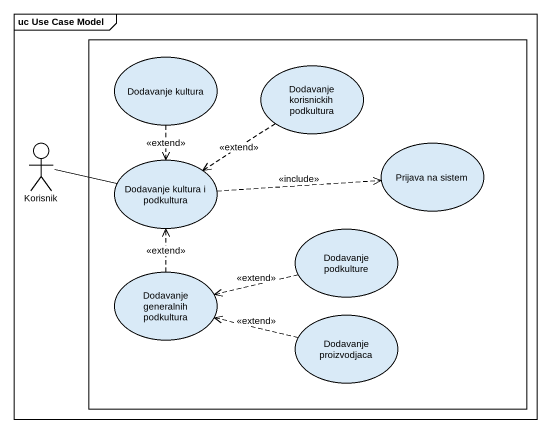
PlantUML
@startuml
mainframe uc Use Case Model
rectangle " " as rectangle1 {
  usecase "Dodavanje kultura" as Dodavanje_kultura
  usecase "Dodavanje korisnickih podkultura" as Dodavanje_korisnickih
  usecase "Prijava na sistem" as Prijava_na_sistem
  usecase "Dodavanje kultura i podkultura" as Dodavanje_kultura_i
  usecase "Dodavanje podkulture" as Dodavanje_podkulture
  usecase "Dodavanje generalnih podkultura" as Dodavanje_generalnih
  usecase "Dodavanje proizvodjaca" as Dodavanje_proizvodjaca
}
actor Korisnik
Dodavanje_kultura ..> Dodavanje_kultura_i : <<extend>>
Dodavanje_korisnickih ..> Dodavanje_kultura_i : <<extend>>
Korisnik -right- Dodavanje_kultura_i
Dodavanje_kultura_i .right.> Prijava_na_sistem : <<include>>
Dodavanje_podkulture .left.> Dodavanje_generalnih : <<extend>>
Dodavanje_generalnih .up.> Dodavanje_kultura_i : <<extend>>
Dodavanje_proizvodjaca .left.> Dodavanje_generalnih : <<extend>>
@enduml
